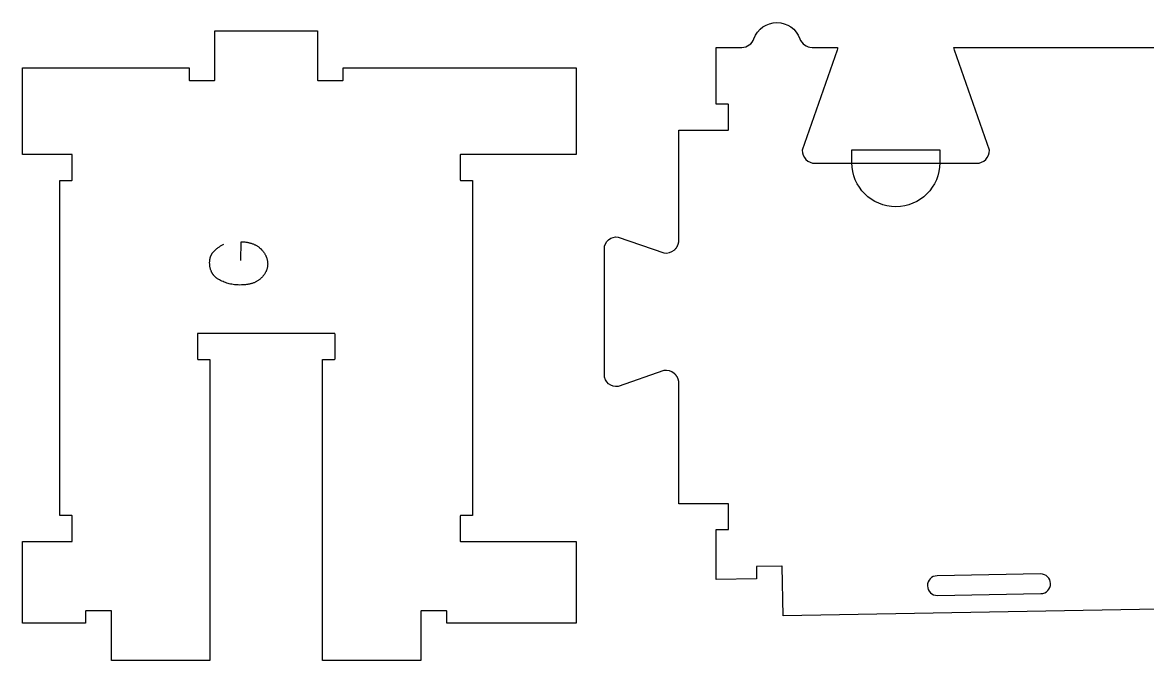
# Model space of a CAD drawing. Header units: millimetres. Extents: x -1220 to 1220, y -1270 to 1270.
# Drawn here: x -583 to -40, y 671 to 979 of the extents above; entities that cross this region are included whole.
import ezdxf

# ---------------------------------------------------------------- set-up
doc = ezdxf.new("R2010")
doc.units = ezdxf.units.MM
for name, color, linetype, true_color in [('1_ANYTOOL_1MMDEEP_LABELS_S', 2, 'Continuous', 0xffff00), ('3_ANYTOOL_CUTTHROUGH_INSID', 4, 'Continuous', 0x00ffff), ('4_ANYTOOL_CUTTHROUGH_OUTSI', 5, 'Continuous', 0x0000ff), ('5_ANYTOOL_HALF_MILL_9MM_IN', 3, 'Continuous', 0x00ff00)]:
    doc.layers.add(name, color=color, linetype=linetype, true_color=true_color)

msp = doc.modelspace()

# ---------------------------------------------------------------- linework, layer by layer
at = {"layer": '1_ANYTOOL_1MMDEEP_LABELS_S'}
msp.add_lwpolyline([(-477.92, 864.23), (-477.88, 873.35), (-477.11, 873.31), (-476.73, 873.29), (-476.36, 873.26), (-475.99, 873.22), (-475.63, 873.17), (-475.28, 873.12), (-474.93, 873.07), (-474.59, 873.01), (-474.25, 872.94), (-473.92, 872.86), (-473.59, 872.78), (-473.27, 872.69), (-472.96, 872.6), (-472.65, 872.5), (-472.35, 872.4), (-472.06, 872.28), (-471.77, 872.17), (-471.48, 872.04), (-471.2, 871.91), (-470.93, 871.77), (-470.66, 871.63), (-470.4, 871.48), (-470.15, 871.33), (-469.9, 871.17), (-469.66, 871), (-469.42, 870.83), (-469.19, 870.65), (-468.96, 870.46), (-468.74, 870.27), (-468.53, 870.07), (-468.32, 869.87), (-467.92, 869.45), (-467.74, 869.25), (-467.55, 869.04), (-467.38, 868.83), (-467.21, 868.61), (-467.04, 868.4), (-466.88, 868.19), (-466.73, 867.97), (-466.59, 867.76), (-466.45, 867.54), (-466.32, 867.32), (-466.19, 867.1), (-466.07, 866.88), (-465.96, 866.66), (-465.85, 866.44), (-465.75, 866.21), (-465.66, 865.99), (-465.57, 865.76), (-465.49, 865.53), (-465.41, 865.3), (-465.34, 865.07), (-465.28, 864.84), (-465.22, 864.61), (-465.17, 864.37), (-465.13, 864.14), (-465.09, 863.9), (-465.06, 863.67), (-465.04, 863.43), (-465.02, 863.19), (-465.01, 862.95), (-465, 862.71), (-465, 862.46), (-465.01, 862.22), (-465.02, 861.98), (-465.04, 861.75), (-465.07, 861.51), (-465.1, 861.27), (-465.14, 861.04), (-465.19, 860.81), (-465.24, 860.58), (-465.3, 860.35), (-465.37, 860.12), (-465.44, 859.89), (-465.52, 859.67), (-465.61, 859.44), (-465.7, 859.22), (-465.8, 859), (-465.91, 858.78), (-466.02, 858.56), (-466.14, 858.34), (-466.26, 858.12), (-466.4, 857.91), (-466.53, 857.69), (-466.68, 857.48), (-466.83, 857.27), (-466.99, 857.06), (-467.15, 856.85), (-467.33, 856.64), (-467.5, 856.44), (-467.69, 856.23), (-467.88, 856.03), (-468.08, 855.83), (-468.28, 855.63), (-468.49, 855.43), (-468.71, 855.24), (-468.94, 855.05), (-469.17, 854.88), (-469.41, 854.7), (-469.65, 854.54), (-469.91, 854.38), (-470.17, 854.23), (-470.44, 854.08), (-470.71, 853.94), (-470.99, 853.8), (-471.28, 853.68), (-471.58, 853.55), (-471.88, 853.44), (-472.19, 853.33), (-472.51, 853.23), (-472.84, 853.13), (-473.17, 853.04), (-473.51, 852.95), (-473.85, 852.88), (-474.21, 852.8), (-474.57, 852.74), (-474.93, 852.68), (-475.31, 852.63), (-475.69, 852.58), (-476.08, 852.54), (-476.88, 852.48), (-477.71, 852.44), (-478.56, 852.43), (-479.2, 852.44), (-479.83, 852.46), (-480.45, 852.51), (-481.08, 852.58), (-481.7, 852.67), (-482.32, 852.77), (-482.93, 852.9), (-483.54, 853.05), (-484.15, 853.21), (-484.76, 853.39), (-485.36, 853.6), (-485.96, 853.82), (-486.55, 854.06), (-487.15, 854.32), (-487.74, 854.61), (-488.32, 854.91), (-488.61, 855.07), (-488.89, 855.23), (-489.17, 855.41), (-489.43, 855.59), (-489.68, 855.78), (-489.8, 855.87), (-489.93, 855.97), (-490.04, 856.07), (-490.16, 856.17), (-490.27, 856.27), (-490.39, 856.38), (-490.5, 856.48), (-490.6, 856.59), (-490.71, 856.7), (-490.81, 856.81), (-490.91, 856.93), (-491.01, 857.04), (-491.1, 857.16), (-491.2, 857.27), (-491.29, 857.39), (-491.38, 857.51), (-491.46, 857.64), (-491.55, 857.76), (-491.63, 857.89), (-491.71, 858.02), (-491.79, 858.14), (-491.86, 858.28), (-491.93, 858.41), (-492, 858.54), (-492.07, 858.68), (-492.14, 858.82), (-492.2, 858.96), (-492.26, 859.1), (-492.32, 859.24), (-492.38, 859.38), (-492.43, 859.53), (-492.48, 859.68), (-492.58, 859.98), (-492.67, 860.28), (-492.75, 860.6), (-492.82, 860.92), (-492.88, 861.25), (-492.93, 861.58), (-492.97, 861.92), (-493, 862.27), (-493.02, 862.62), (-493.04, 862.98), (-493.04, 863.35), (-493.04, 863.55), (-493.03, 863.76), (-493.02, 863.96), (-493.01, 864.17), (-492.99, 864.36), (-492.97, 864.56), (-492.94, 864.75), (-492.91, 864.95), (-492.87, 865.13), (-492.83, 865.32), (-492.79, 865.5), (-492.74, 865.69), (-492.69, 865.86), (-492.64, 866.04), (-492.58, 866.21), (-492.51, 866.39), (-492.44, 866.55), (-492.37, 866.72), (-492.29, 866.88), (-492.21, 867.05), (-492.13, 867.2), (-492.04, 867.36), (-491.95, 867.51), (-491.85, 867.67), (-491.75, 867.81), (-491.64, 867.96), (-491.53, 868.1), (-491.42, 868.25), (-491.3, 868.38), (-491.18, 868.52), (-491.05, 868.65), (-490.92, 868.79), (-490.38, 869.3), (-490.11, 869.55), (-489.83, 869.8), (-489.54, 870.03), (-489.25, 870.26), (-488.96, 870.49), (-488.66, 870.71), (-488.36, 870.92), (-488.05, 871.12), (-487.74, 871.32), (-487.43, 871.52), (-487.11, 871.7), (-486.78, 871.88), (-486.45, 872.06), (-486.12, 872.23)], dxfattribs=at)
at = {"layer": '3_ANYTOOL_CUTTHROUGH_INSID'}
msp.add_lwpolyline([(-91.39, 703.32, 1), (-91.55, 712.82), (-141.55, 711.95, 1), (-141.38, 702.45)], format="xyb", close=True, dxfattribs=at)
at = {"layer": '4_ANYTOOL_CUTTHROUGH_OUTSI'}
msp.add_lwpolyline([(-16.5, 696.13), (-215.97, 692.65), (-216.38, 716.39), (-216.38, 716.39, 0.414214), (-216.64, 716.64), (-228.64, 716.43, 0.414214), (-228.88, 716.18), (-228.78, 710.43), (-248.33, 710.09), (-248.33, 734.26), (-242.58, 734.26), (-242.58, 734.26, 0.414214), (-242.33, 734.51), (-242.33, 746.51, 0.414214), (-242.58, 746.76), (-266.33, 746.76), (-266.33, 804.93), (-266.33, 804.93), (-266.33, 805.09), (-266.34, 805.26), (-266.35, 805.42), (-266.36, 805.59), (-266.39, 805.76), (-266.41, 805.93), (-266.44, 806.09), (-266.47, 806.26), (-266.51, 806.42), (-266.55, 806.59), (-266.6, 806.75), (-266.65, 806.92), (-266.71, 807.08), (-266.77, 807.24), (-266.84, 807.4), (-266.91, 807.56), (-266.98, 807.71), (-267.06, 807.86), (-267.15, 808.02), (-267.23, 808.16), (-267.32, 808.31), (-267.42, 808.45), (-267.52, 808.59), (-267.62, 808.73), (-267.72, 808.86), (-267.83, 808.99), (-267.94, 809.12), (-268.06, 809.24), (-268.17, 809.36), (-268.29, 809.48), (-268.42, 809.59), (-268.54, 809.7, 0.220464), (-273.61, 811.09, 0.042513), (-273.65, 811.08), (-295.66, 803.42, -0.219504), (-300.3, 804.71, -0.220464), (-302.33, 809.09), (-302.33, 869.93, -0.220464), (-300.3, 874.32, -0.219504), (-295.66, 875.6), (-273.65, 867.94, 0.042513), (-273.61, 867.93, 0.220464), (-268.54, 869.33), (-268.42, 869.43), (-268.29, 869.55), (-268.17, 869.66), (-268.06, 869.78), (-267.94, 869.9), (-267.83, 870.03), (-267.72, 870.16), (-267.62, 870.29), (-267.52, 870.43), (-267.42, 870.57), (-267.32, 870.71), (-267.23, 870.86), (-267.15, 871.01), (-267.06, 871.16), (-266.98, 871.31), (-266.91, 871.47), (-266.84, 871.62), (-266.77, 871.78), (-266.71, 871.94), (-266.65, 872.11), (-266.6, 872.27), (-266.55, 872.43), (-266.51, 872.6), (-266.47, 872.76), (-266.44, 872.93), (-266.41, 873.1), (-266.39, 873.26), (-266.36, 873.43), (-266.35, 873.6), (-266.34, 873.76), (-266.33, 873.93), (-266.33, 874.09), (-266.33, 927.26), (-242.58, 927.26), (-242.58, 927.26, 0.414214), (-242.33, 927.51), (-242.33, 939.51, 0.414214), (-242.58, 939.76), (-248.33, 939.76), (-248.33, 967.26), (-235.93, 967.26), (-235.93, 967.26, 0.317837), (-230.04, 971.43, -0.317837), (-218.96, 979.26, -0.317837), (-207.88, 971.43, 0.317837), (-201.99, 967.26), (-189.59, 967.26, -0.061485), (-189.82, 965.87), (-206.72, 917.6, 0.084368), (-206.73, 917.51, 0.414214), (-200.48, 911.26), (-122.48, 911.26, 0.414214), (-116.23, 917.51, 0.084368), (-116.25, 917.6), (-133.14, 965.87, -0.061485), (-133.38, 967.26), (5.31, 967.26, -0.061485)], format="xyb", dxfattribs=at)
msp.add_lwpolyline([(-492.97, 816.51), (-492.97, 671.01), (-540.47, 671.01), (-540.47, 694.76), (-540.47, 694.76, 0.414214), (-540.72, 695.01), (-552.72, 695.01, 0.414214), (-552.97, 694.76), (-552.97, 689.01), (-583.47, 689.01), (-583.47, 728.51), (-559.72, 728.51), (-559.72, 728.51, 0.414214), (-559.47, 728.76), (-559.47, 740.76, 0.414214), (-559.72, 741.01), (-565.47, 741.01), (-565.47, 902.99), (-559.72, 902.99), (-559.72, 902.99, 0.414214), (-559.47, 903.24), (-559.47, 915.24, 0.414214), (-559.72, 915.49), (-583.47, 915.49), (-583.47, 957.3), (-502.97, 957.3), (-502.97, 951.55), (-502.97, 951.55, 0.414214), (-502.72, 951.3), (-490.72, 951.3, 0.414214), (-490.47, 951.55), (-490.47, 975.3), (-440.97, 975.3), (-440.97, 951.55), (-440.97, 951.55, 0.414214), (-440.72, 951.3), (-428.72, 951.3, 0.414214), (-428.47, 951.55), (-428.47, 957.3), (-315.97, 957.3), (-315.97, 915.49), (-371.72, 915.49), (-371.72, 915.49, 0.414214), (-371.97, 915.24), (-371.97, 903.24, 0.414214), (-371.72, 902.99), (-365.97, 902.99), (-365.97, 741.01), (-371.72, 741.01), (-371.72, 741.01, 0.414214), (-371.97, 740.76), (-371.97, 728.76, 0.414214), (-371.72, 728.51), (-315.97, 728.51), (-315.97, 689.01), (-378.47, 689.01), (-378.47, 694.76), (-378.47, 694.76, 0.414214), (-378.72, 695.01), (-390.72, 695.01, 0.414214), (-390.97, 694.76), (-390.97, 671.01), (-438.47, 671.01), (-438.47, 816.51), (-432.72, 816.51), (-432.72, 816.51, 0.414214), (-432.47, 816.76), (-432.47, 828.76, 0.414214), (-432.72, 829.01), (-498.72, 829.01, 0.414214), (-498.97, 828.76), (-498.97, 816.76, 0.414214), (-498.72, 816.51)], format="xyb", close=True, dxfattribs=at)
at = {"layer": '5_ANYTOOL_HALF_MILL_9MM_IN'}
msp.add_lwpolyline([(-140.23, 911.51, -1), (-182.73, 911.51), (-182.73, 911.76), (-182.73, 917.76), (-140.23, 917.76), (-140.23, 911.76), (-140.23, 911.51)], format="xyb", close=True, dxfattribs=at)

doc.saveas('drawing.dxf')
